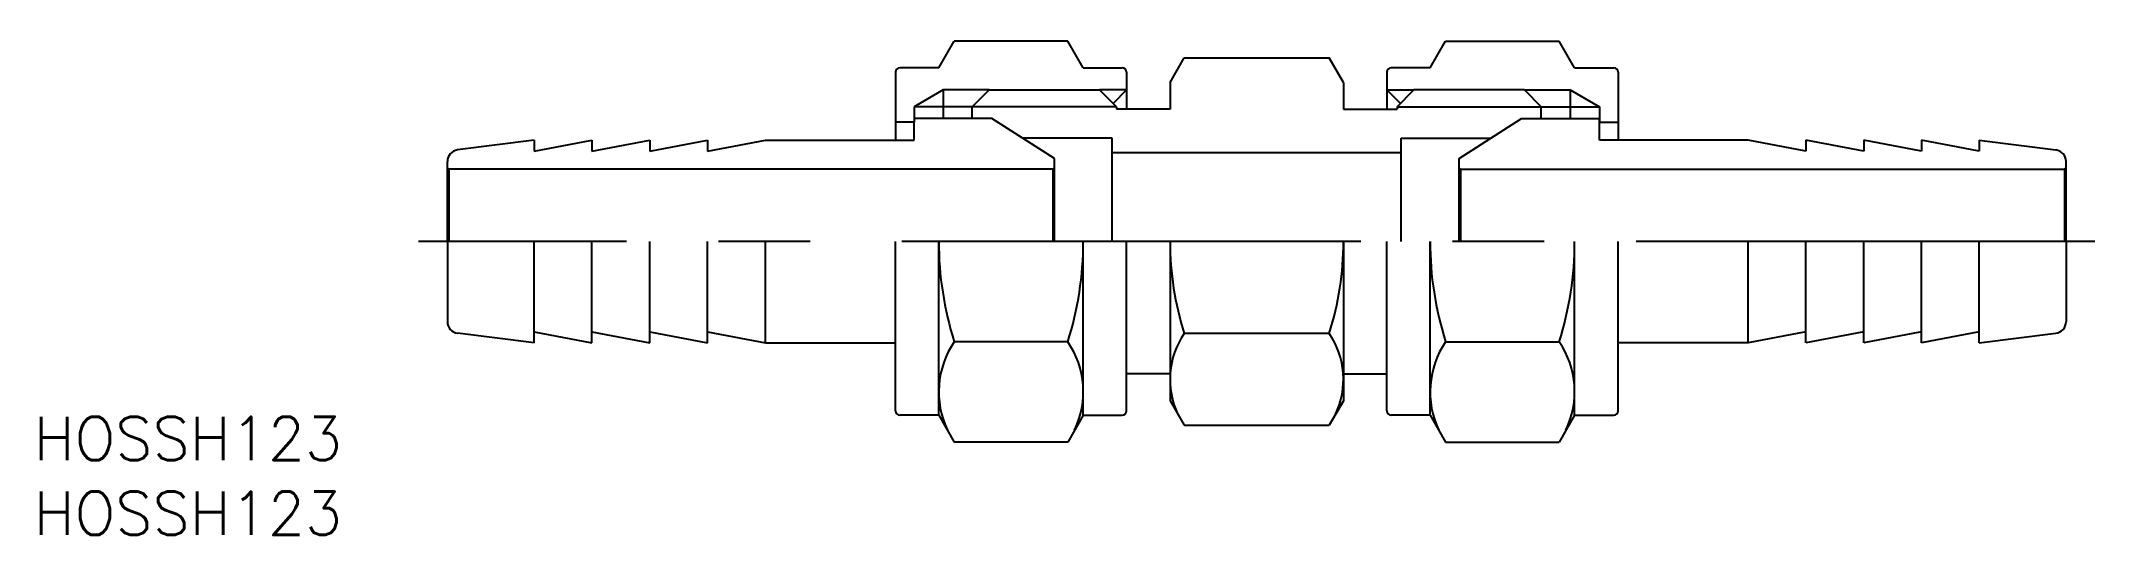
# Model space of a CAD drawing. Extents: x -28 to 114, y -20 to 14.
import ezdxf

# ---------------------------------------------------------------- set-up
doc = ezdxf.new("R2010")
doc.units = 0
doc.linetypes.add('CENTER', pattern=[50.8, 31.75, -6.35, 6.35, -6.35])
doc.layers.get('0').update_dxf_attribs({"linetype": 'CONTINUOUS'})
doc.layers.add('CENTER', color=1, linetype='CENTER')
doc.styles.get("Standard").update_dxf_attribs({"font": 'txt.shx', "height": 3, "bigfont": 'bigfont.shx'})

msp = doc.modelspace()

# ---------------------------------------------------------------- linework, layer by layer
at = {"color": 7, "linetype": 'CONTINUOUS'}
for p, q in [((34, 12), (35.07, 13.86)), ((42.93, 13.86), (35.07, 13.86)), ((44, 12), (42.93, 13.86)), ((68, 12), (69.07, 13.86)), ((69.07, 13.86), (76.93, 13.86)), ((78, 12), (76.93, 13.86)), ((31, 11.7), (31, 7)), ((34, 12), (31.3, 12)), ((44, 12), (46.7, 12)), ((47, 11.7), (47, 9.15)), ((50, 11), (50.98, 12.7)), ((50.98, 12.7), (61.02, 12.7)), ((62, 11), (61.02, 12.7)), ((65, 11.7), (65, 9.15)), ((68, 12), (65.3, 12)), ((78, 12), (80.7, 12)), ((81, 11.7), (81, 7)), ((34.3, 10.48), (32.29, 9.32)), ((34.3, 10.48), (34.3, 8.5)), ((37.48, 10.48), (36.31, 9.32)), ((37.48, 10.48), (45.13, 10.48)), ((46.29, 9.32), (45.13, 10.48)), ((47, 10.48), (46.06, 9.54)), ((50, 11), (50, 9.15)), ((62, 11), (62, 9.15)), ((65, 10.48), (65.94, 9.54)), ((65.71, 9.32), (66.87, 10.48)), ((74.52, 10.48), (66.87, 10.48)), ((74.52, 10.48), (75.69, 9.32)), ((77.7, 10.48), (79.71, 9.32)), ((77.7, 10.48), (77.7, 8.5)), ((32.29, 9.32), (32.29, 8.25)), ((36.31, 9.32), (32.29, 9.32)), ((36.31, 8.5), (36.31, 9.32)), ((46.29, 9.32), (46.29, 9.15)), ((50, 9.15), (46.29, 9.15)), ((62, 9.15), (65.71, 9.15)), ((65.71, 9.32), (65.71, 9.15)), ((75.69, 8.5), (75.69, 9.32)), ((75.69, 9.32), (79.71, 9.32)), ((79.71, 9.32), (79.71, 8.25)), ((32.29, 8.25), (31, 8.25)), ((37.67, 8.5), (32.29, 8.5)), ((32.29, 7), (32.29, 8.25)), ((42, 5.75), (37.67, 8.5)), ((46, 7.15), (39.8, 7.15)), ((46, 0), (46, 7.15)), ((66, 7.15), (72.2, 7.15)), ((66, 0), (66, 7.15)), ((70, 5.75), (74.33, 8.5)), ((74.33, 8.5), (79.71, 8.5)), ((79.71, 7), (79.71, 8.5)), ((79.71, 8.25), (81, 8.25)), ((6, 7), (0.7, 6.34)), ((6, 6.25), (10, 7)), ((6, 7), (6, 6.25)), ((10, 6.25), (14, 7)), ((10, 7), (10, 6.25)), ((10, 7), (10, 7)), ((14, 6.25), (18, 7)), ((14, 7), (14, 6.25)), ((18, 6.25), (22, 7)), ((18, 7), (18, 6.25)), ((22, 7), (32.29, 7)), ((42, 0), (42, 5.75)), ((46, 6.15), (66, 6.15)), ((70, 0), (70, 5.75)), ((90, 7), (79.71, 7)), ((94, 6.25), (90, 7)), ((98, 6.25), (94, 7)), ((94, 7), (94, 6.25)), ((102, 6.25), (98, 7)), ((98, 7), (98, 6.25)), ((106, 6.25), (102, 7)), ((102, 7), (102, 7)), ((102, 7), (102, 6.25)), ((106, 7), (111.3, 6.34)), ((106, 7), (106, 6.25)), ((0, 0), (0, 5.54)), ((0.1, 5), (0, 5.1)), ((41.9, 5), (0.1, 5)), ((0.1, 5), (0.1, 0)), ((41.9, 5), (42, 5.1)), ((41.9, 5), (41.9, 0)), ((70.1, 5), (70, 5.1)), ((70.1, 5), (111.9, 5)), ((70.1, 5), (70.1, 0)), ((111.9, 5), (112, 5.1)), ((111.9, 5), (111.9, 0)), ((112, 0), (112, 5.54)), ((0, 0), (0, -5.54)), ((6, -7), (6, 0)), ((10, -7), (10, 0)), ((14, -7), (14, 0)), ((18, -7), (18, 0)), ((22, -7), (22, 0)), ((90, -7), (90, 0)), ((94, -7), (94, 0)), ((98, -7), (98, 0)), ((102, -7), (102, 0)), ((106, -7), (106, 0)), ((112, 0), (112, -5.54)), ((31, -11.7), (31, 0)), ((34, -12), (34, 0)), ((44, -12), (44, 0)), ((47, -11.7), (47, 0)), ((50, 0), (50, -11)), ((62, 0), (62, -11)), ((65, -11.7), (65, 0)), ((68, -12), (68, 0)), ((78, -12), (78, 0)), ((81, -11.7), (81, 0)), ((6, -7), (0.7, -6.34)), ((6, -6.25), (10, -7)), ((10, -6.25), (14, -7)), ((10, -7), (10, -7)), ((14, -6.25), (18, -7)), ((18, -6.25), (22, -7)), ((22, -7), (31, -7)), ((42.93, -6.93), (35.07, -6.93)), ((61.02, -6.35), (50.98, -6.35)), ((69.07, -6.93), (76.93, -6.93)), ((90, -7), (81, -7)), ((94, -6.25), (90, -7)), ((98, -6.25), (94, -7)), ((102, -6.25), (98, -7)), ((106, -6.25), (102, -7)), ((102, -7), (102, -7)), ((106, -7), (111.3, -6.34)), ((50, -9.15), (47, -9.15)), ((62, -9.15), (65, -9.15)), ((50, -11), (50.98, -12.7)), ((62, -11), (61.02, -12.7)), ((34, -12), (31.3, -12)), ((34, -12), (35.07, -13.86)), ((44, -12), (42.93, -13.86)), ((44, -12), (46.7, -12)), ((50.98, -12.7), (61.02, -12.7)), ((68, -12), (65.3, -12)), ((68, -12), (69.07, -13.86)), ((78, -12), (76.93, -13.86)), ((78, -12), (80.7, -12)), ((42.93, -13.86), (35.07, -13.86)), ((69.07, -13.86), (76.93, -13.86))]:
    msp.add_line(p, q, dxfattribs=at)
at = {"color": 3, "linetype": 'CONTINUOUS'}
for p, q in [((37.48, 10.48), (34.3, 10.48)), ((47, 10.48), (45.13, 10.48)), ((65, 10.48), (66.87, 10.48)), ((74.52, 10.48), (77.7, 10.48)), ((46.29, 9.32), (36.31, 9.32)), ((65.71, 9.32), (75.69, 9.32))]:
    msp.add_line(p, q, dxfattribs=at)
at = {"color": 7, "linetype": 'CONTINUOUS'}
for centre, radius, start, end in [((31.3, 11.7), 0.3, 90, 180), ((46.7, 11.7), 0.3, 0, 90), ((65.3, 11.7), 0.3, 90, 180), ((80.7, 11.7), 0.3, 0, 90), ((0.8, 5.54), 0.8, 97.125, 180), ((111.2, 5.54), 0.8, 0, 82.875), ((40.98, 0), 21.02, 342.412, 360), ((56.93, 0), 22.93, 180, 197.588), ((21.07, 0), 22.93, 342.412, 0), ((71.02, 0), 21.02, 180, 197.588), ((90.93, 0), 22.93, 180, 197.588), ((55.07, 0), 22.93, 342.412, 0), ((0.8, -5.54), 0.8, 180, 262.875), ((111.2, -5.54), 0.8, 277.125, 0), ((40.13, -10.39), 6.13, 145.6158, 205.6158), ((37.87, -10.39), 6.13, 334.3842, 34.3842), ((55.62, -9.53), 5.62, 145.6158, 205.6158), ((56.38, -9.53), 5.62, 334.3842, 34.3842), ((74.13, -10.39), 6.13, 145.6158, 205.6158), ((71.87, -10.39), 6.13, 334.3842, 34.3842), ((31.3, -11.7), 0.3, 180, 270), ((46.7, -11.7), 0.3, 270, 0), ((65.3, -11.7), 0.3, 180, 270), ((80.7, -11.7), 0.3, 270, 0)]:
    msp.add_arc(centre, radius, start, end, dxfattribs=at)
at = {"layer": 'CENTER', "color": 1, "linetype": 'CENTER'}
msp.add_line((114, 0), (-2, 0), dxfattribs=at)

# ---------------------------------------------------------------- texts
at = {"color": 7, "linetype": 'CONTINUOUS'}
for p in [(-28.63, -15.11), (-28.63, -20.28)]:
    msp.add_text('HOSSH123', height=3, dxfattribs=at).set_placement(p)

doc.saveas('drawing.dxf')
